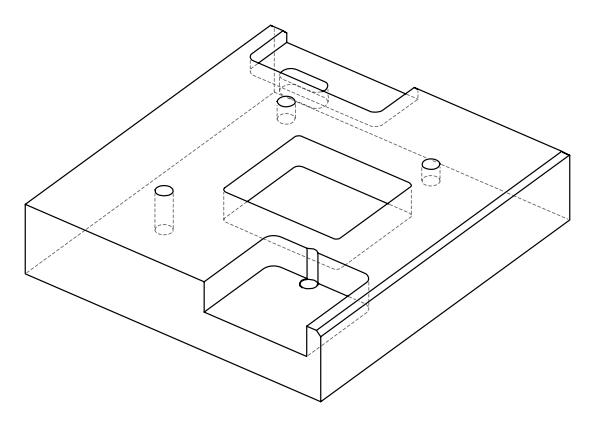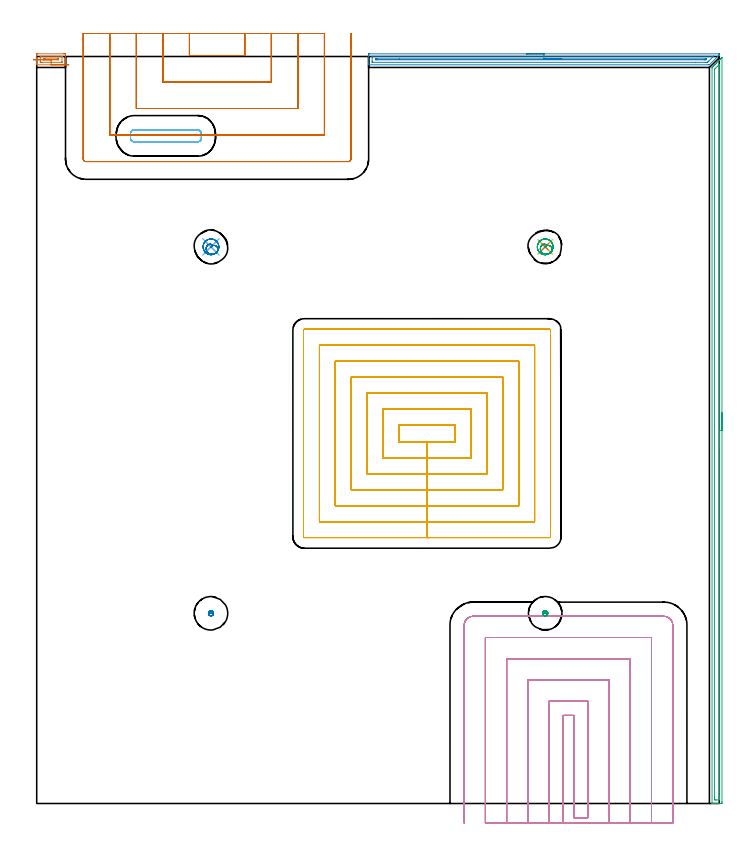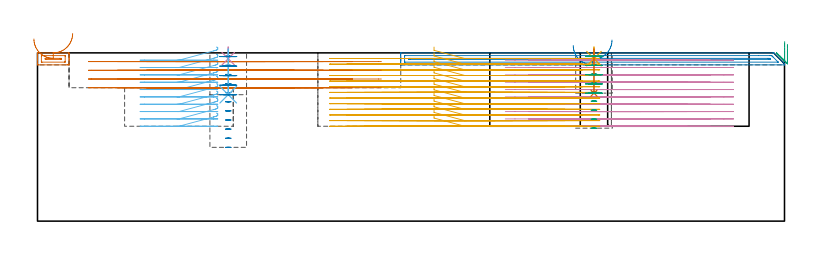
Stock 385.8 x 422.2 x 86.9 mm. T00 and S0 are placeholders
(PLAN: 15 operations, 8 tool changes, 128.7 min)
(1 AREA_MILL | FG_CHAMFER_SURFACE | UGT0205_001 | 0.55 min | 390 mm3)
(2 AREA_MILL_1 | FG_CHAMFER_SURFACE_1 | UGT0205_001 | 4.86 min | 3885 mm3)
(3 AREA_MILL_2 | FG_CHAMFER_SURFACE_2 | UGT0205_001 | 6.9 min | 6554 mm3)
(4 MILL_OPEN_POCKET | POCKET_OPEN | NXT0201_012 | Follow Part, ap 4, ae 75% | 39.89 min | 574800 mm3)
(5 MILL_RECTANGULAR_POCKET | POCKET_RECTANGULAR_STRAIGHT | NXT0201_011 | Follow Part, ap 3, ae 75% | 57.02 min | 743919 mm3)
(6 MILL_RECTANGULAR_POCKET_1 | POCKET_RECTANGULAR_STRAIGHT_1 | NXT0201_012 | Follow Part, ap 4, ae 75% | 2.9 min | 45200 mm3)
(7 MILL_SLOT | SLOT_PARTIAL_RECTANGULAR | UGT0201_094 | Follow Part, ap 5, ae 75% | 13.2 min | 191437 mm3)
(8 MILL_BLIND_HOLE_FROM_SOLID_MATERIAL | STEP1POCKET | NXT0201_012 | Spiral | 0.61 min | 13703 mm3)
(9 MILL_BLIND_HOLE_FROM_SOLID_MATERIAL_1 | STEP1POCKET_1 | NXT0201_012 | Spiral | 0.5 min | 1399 mm3)
(10 SPOT_DRILL | STEP1POCKET_2 | NXT0321_9005460120000 | 0.05 min | 170 mm3)
(11 SPOT_DRILL_1 | STEP1POCKET_3 | NXT0321_9005460120000 | 0.05 min | 170 mm3)
(12 DRILL_BLIND_HOLE_INTO_CENTER | STEP1POCKET_2 | NXT0301_128 | 0.1 min | 2156 mm3)
(13 DRILL_BLIND_HOLE_INTO_CENTER_1 | STEP1POCKET_3 | NXT0301_128 | 0.09 min | 2018 mm3)
(14 MILL_ROUGH_BLIND_HOLE_CONTOUR | STEP1POCKET_2 | NXT0201_010 | Spiral | 1 min | 3790 mm3)
(15 MILL_ROUGH_BLIND_HOLE_CONTOUR_1 | STEP1POCKET_3 | NXT0201_010 | Spiral | 1 min | 3640 mm3)
(TOOL UGT0205_001 | Chamfer Mill 20 x 3 x 45 deg. | D20 FL50 Z2)
(TOOL NXT0201_012 | ENDMILL 16mm [2P460-1600-NA 1630] | D16 FL38 Z6)
(TOOL NXT0201_011 | ENDMILL 12mm [2P460-1200-NA 1630] | D12 FL38 Z6)
(TOOL UGT0201_094 | End mill 20 mm | D20 FL38 Z4)
(TOOL NXT0321_9005460120000 | NC Spot Drill, 142deg, 12mm, Carbide, Uncoated | D12 PA142 FL30 Z2)
(TOOL NXT0301_128 | Carbide Drill 12mm [861.1-1200-036A1-GP GC34] | D12 PA150 FL37.4 Z2)
(TOOL NXT0201_010 | ENDMILL 10mm [2P460-1000-NA 1630] | D10 FL30 Z6)
(OP 1 AREA_MILL)
G17 G21 G94 G90
T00 M6
G54
G17 G0 G90 X18.15 Y417.5 S1061 M3
G43 Z96.9 H0
G94 G1 X18.112 Z96.028 F250.
X17.998 Z95.163
X17.809 Z94.312
X17.547 Z93.48
X17.213 Z92.674
X16.81 Z91.9
X16.342 Z91.164
X15.81 Z90.472
X15.221 Z89.829
X14.578 Z89.239
X13.886 Z88.708
X13.15 Z88.24
X12.376 Z87.837
X11.57 Z87.503
X10.738 Z87.241
X9.886 Z87.052
X9.022 Z86.938
X8.15 Z86.9
X0.134
X0.01 Y417.506 Z86.892
X0. Y417.775 Z86.624
Y418.487 Z85.912
Y419.186 Z85.213
Y419.718 Z84.678
Y419.984 Z84.412
Y420.6 Z83.797
Y420.866 Z83.531
Y421.482 Z82.913
Y422.937 Z81.458
X0.003 Y423.245 Z81.151
X0.009 Y423.691 Z80.705
X0.126 Y423.694 Z80.703
X0.58 Y423.7 Z80.7
X15.261
X15.72 Y423.699 Z80.701
X16.174 Y423.694 Z80.703
X16.291 Y423.691 Z80.705
X16.3 Y423.245 Z81.151
Y421.482 Z82.913
Y420.866 Z83.531
Y420.6 Z83.797
Y419.984 Z84.412
Y419.718 Z84.678
Y419.186 Z85.213
Y418.487 Z85.912
Y417.955 Z86.444
X16.299 Y417.773 Z86.625
X16.29 Y417.506 Z86.893
X16.165 Y417.5 Z86.9
X8.15
Y418.914 Z85.486
X3.252
X2.361 Y418.915 Z85.485
X2.281 Y418.916 Z85.484
X2.01 Y418.925 Z85.475
X2.005 Y419.008 Z85.392
X2.001 Y419.193 Z85.207
Y421.838 Z82.562
X2.01 Y422.196 Z82.204
X2.015 Y422.279 Z82.121
X2.057 Y422.282 Z82.118
X2.158 Y422.285 Z82.115
X2.361 Y422.286 Z82.114
X13.939 Y422.285 Z82.115
X14.019 Y422.284 Z82.116
X14.29 Y422.275 Z82.125
X14.295 Y422.192 Z82.208
X14.299 Y422.007 Z82.393
Y419.362 Z85.038
X14.29 Y419.004 Z85.396
X14.285 Y418.921 Z85.479
X14.243 Y418.918 Z85.482
X14.142 Y418.915 Z85.485
X13.939 Y418.914 Z85.486
X8.15
Y420.328 Z84.072
X4.142 Y420.329 Z84.071
X4.051 Y420.331 Z84.069
X4.02 Y420.334 Z84.066
X4.01 Y420.336 Z84.064
X4.007 Y420.366 Z84.034
X4.003 Y420.459 Z83.941
X4.002 Y420.6 Z83.8
X4.004 Y420.736 Z83.664
X4.015 Y420.865 Z83.535
X4.142 Y420.866 Z83.534
X4.759 Y420.871 Z83.529
X11.884
X12.158
X12.249 Y420.869 Z83.531
X12.28 Y420.866 Z83.534
X12.29 Y420.864 Z83.536
X12.293 Y420.834 Z83.566
X12.297 Y420.741 Z83.659
X12.298 Y420.6 Z83.8
X12.296 Y420.464 Z83.936
X12.285 Y420.335 Z84.065
X12.158 Y420.334 Z84.066
X11.54 Y420.329 Z84.071
X8.15 Y420.328 Z84.072
X7.278 Z84.11
X6.414 Z84.223
X5.562 Z84.412
X4.73 Z84.675
X3.924 Z85.008
X3.15 Z85.411
X2.414 Z85.88
X1.722 Z86.411
X1.079 Z87.
X0.49 Z87.644
X-0.042 Z88.336
X-0.51 Z89.072
X-0.913 Z89.845
X-1.247 Z90.651
X-1.509 Z91.483
X-1.698 Z92.335
X-1.812 Z93.2
X-1.85 Z94.072
G0 Z96.9
M5
M2
(OP 2 AREA_MILL_1)
G17 G21 G94 G90
T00 M6
G54
G17 G0 G90 X276.7 Y423.7 S1061 M3
G43 Z96.9 H0
Z90.7
G94 G1 X276.738 Z89.828 F250.
X276.852 Z88.964
X277.041 Z88.112
X277.303 Z87.28
X277.637 Z86.474
X278.04 Z85.7
X278.508 Z84.964
X279.04 Z84.272
X279.629 Z83.629
X280.272 Z83.04
X280.964 Z82.508
X281.7 Z82.04
X282.474 Z81.637
X283.28 Z81.303
X284.112 Z81.041
X284.963 Z80.852
X285.828 Z80.738
X286.7 Z80.7
X385.654
X385.726 Y423.697 Z80.703
X385.79 Y423.693 Z80.706
X385.8 Y423.26 Z81.14
Y423.241 Z81.159
X385.79 Y423.102 Z81.297
X385.507 Y422.808 Z81.592
X385.065 Y422.363 Z82.033
X380.277 Y417.577 Z86.822
X380.202 Y417.506 Z86.892
X379.859 Y417.5 Z86.9
X187.746
X187.61 Y417.506 Z86.893
X187.6 Y417.798 Z86.601
Y418.259 Z86.14
Y418.837 Z85.558
Y420.889 Z83.508
Y421.482 Z82.913
Y422.067 Z82.328
Y422.363 Z82.032
Y422.949 Z81.447
X187.603 Y423.245 Z81.151
X187.609 Y423.691 Z80.705
X187.737 Y423.695 Z80.702
X188.192 Y423.7 Z80.7
X286.7
Y422.286 Z82.114
X382.365 Y422.285 Z82.115
X382.534 Y422.284 Z82.116
Y422.283 Z82.117
X379.859 Y419.609 Z84.791
X379.47 Y419.221 Z85.179
X379.3 Y419.055 Z85.345
X379.164 Y418.926 Z85.474
X378.968 Y418.917 Z85.483
X378.888 Y418.915 Z85.485
X378.076 Y418.914 Z85.486
X372.391
X189.771 Y418.915 Z85.485
X189.67 Y418.918 Z85.482
X189.624 Y418.921 Z85.479
X189.61 Y418.931 Z85.469
X189.606 Y418.977 Z85.423
X189.6 Y419.348 Z85.052
Y421.852 Z82.548
X189.606 Y422.223 Z82.177
X189.61 Y422.269 Z82.131
X189.624 Y422.279 Z82.121
X189.67 Y422.283 Z82.117
X189.771 Y422.285 Z82.115
X286.7 Y422.286 Z82.114
Y420.872 Z83.528
X377.802 Y420.871 Z83.529
X378.076
X378.351 Y420.868 Z83.532
X378.533 Y420.864 Z83.536
X378.648 Y420.859 Z83.541
X378.556 Y420.762 Z83.638
X378.398 Y420.6 Z83.8
X378.238 Y420.44 Z83.96
X378.181 Y420.387 Z84.013
X378.136 Y420.347 Z84.053
X378.076 Y420.336 Z84.064
X377.458 Y420.33 Z84.07
X377.185 Y420.329 Z84.071
X192.649
X192.031 Y420.33 Z84.07
X191.758 Y420.333 Z84.067
X191.668 Y420.335 Z84.065
X191.61 Y420.346 Z84.054
X191.607 Y420.444 Z83.956
X191.605 Y420.6 Z83.8
X191.609 Y420.748 Z83.652
X191.629 Y420.865 Z83.535
X191.758 Y420.866 Z83.534
X192.376 Y420.871 Z83.529
X204.945 Y420.872 Z83.528
X286.7
X287.572 Z83.566
X288.436 Z83.68
X289.288 Z83.869
X290.12 Z84.132
X290.926 Z84.465
X291.7 Z84.868
X292.436 Z85.337
X293.128 Z85.868
X293.771 Z86.457
X294.36 Z87.101
X294.891 Z87.793
X295.36 Z88.528
X295.763 Z89.302
X296.097 Z90.108
X296.359 Z90.94
X296.548 Z91.792
X296.662 Z92.657
X296.7 Z93.528
G0 Z96.9
M5
M2
(OP 3 AREA_MILL_2)
G17 G21 G94 G90
T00 M6
G54
G17 G0 G90 X387.3 Y220.8 S1061 M3
G43 Z96.9 H0
Z91.3
G94 G1 Y220.762 Z90.428 F250.
Y220.648 Z89.564
Y220.459 Z88.712
Y220.197 Z87.88
Y219.863 Z87.074
Y219.46 Z86.3
Y218.991 Z85.564
Y218.46 Z84.872
Y217.871 Z84.229
Y217.228 Z83.64
Y216.536 Z83.108
Y215.8 Z82.64
Y215.026 Z82.237
Y214.22 Z81.903
Y213.388 Z81.641
Y212.536 Z81.452
Y211.672 Z81.338
Y210.8 Z81.3
Y0.949
X387.299 Y0.632 Z81.301
X387.293 Y0.061 Z81.304
X387.291 Y0.008 Z81.305
X386.726 Y0. Z81.871
X384.945 Z83.65
X383.532 Z85.064
X383.165 Z85.431
X382.43 Z86.17
X382.174 Z86.426
X381.751 Y0.008 Z86.841
X381.703 Y0.01 Z86.888
X381.7 Y0.185 Z86.9
Y415.602
X381.706 Y416.002 Z86.892
X381.8 Y416.101 Z86.797
X382.274 Y416.576 Z86.322
X382.504 Y416.804 Z86.096
X383.165 Y417.466 Z85.432
X383.382 Y417.682 Z85.218
X384.055 Y418.357 Z84.541
X384.26 Y418.56 Z84.34
X384.283 Y418.583 Z84.317
X384.945 Y419.247 Z83.651
X385.011 Y419.311 Z83.588
X385.177 Y419.478 Z83.422
X385.242 Y419.543 Z83.355
X385.306 Y419.606 Z83.293
X385.475 Y419.776 Z83.124
X385.539 Y419.84 Z83.058
X385.601 Y419.902 Z82.998
X385.773 Y420.074 Z82.826
X385.835 Y420.137 Z82.761
X385.897 Y420.197 Z82.702
X386.072 Y420.372 Z82.527
X386.132 Y420.434 Z82.464
X386.192 Y420.493 Z82.407
X386.37 Y420.67 Z82.229
X386.429 Y420.73 Z82.168
X386.488 Y420.788 Z82.111
X386.668 Y420.968 Z81.931
X386.726 Y421.027 Z81.871
X386.895 Y421.195 Z81.705
X386.966 Y421.266 Z81.634
X387.171 Y421.472 Z81.427
X387.268 Y421.564 Z81.33
X387.293 Y421.583 Z81.303
X387.299 Y421.564 Z81.299
X387.3 Y421.353 Z81.3
Y210.8
X385.886 Z82.714
Y3.264
X385.882 Y2.42 Z82.718
X385.879 Y2.376 Z82.721
X385.835 Y2.01 Z82.765
X385.361 Y2.002 Z83.239
X384.055 Y2.001 Z84.545
X383.58 Y2.003 Z85.02
X383.165 Y2.01 Z85.435
X383.121 Y2.42 Z85.479
X383.118 Y2.468 Z85.482
X383.114 Y3.315 Z85.486
Y3.365
Y414.758
X383.116 Y414.809 Z85.484
X383.12 Y414.91 Z85.48
X383.123 Y414.962 Z85.477
X383.134 Y414.976 Z85.466
X383.165 Y415.012 Z85.435
X383.458 Y415.308 Z85.142
X383.752 Y415.602 Z84.848
X384.945 Y416.796 Z83.655
X385.541 Y417.391 Z83.059
X385.689 Y417.537 Z82.911
X385.835 Y417.678 Z82.765
X385.877 Y417.716 Z82.723
X385.883 Y417.543 Z82.717
X385.885 Y417.441 Z82.715
X385.886 Y210.8 Z82.714
Y209.928 Z82.752
Y209.063 Z82.866
Y208.212 Z83.055
Y207.38 Z83.317
Y206.574 Z83.651
Y205.8 Z84.054
Y205.064 Z84.523
Y204.372 Z85.054
Y203.729 Z85.643
Y203.14 Z86.286
Y202.608 Z86.978
Y202.14 Z87.714
Y201.737 Z88.488
Y201.403 Z89.294
Y201.141 Z90.126
Y200.952 Z90.978
Y200.838 Z91.843
Y200.8 Z92.714
G0 Z96.9
M5
M2
(OP 4 MILL_OPEN_POCKET)
G17 G21 G94 G90
T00 M6
G54
G17 G0 G90 X297.6 Y-11. S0 M3
G43 Z96.9 H1
Z83.11
G94 G1 Y-8. F250.
Y49.8 F500.
X303.5
Y-8.
X311.5
Y57.8
X289.6
Y-8.
Y-11. F250.
X323.5
Y-8.
Y69.8 F500.
X277.6
Y-8.
Y-11. F250.
X335.5
Y-8.
Y81.8 F500.
X265.6
Y-8.
Y-11. F250.
X347.5
Y-8.
Y93.8 F500.
X253.6
Y-8.
Y-11. F250.
X359.5
Y-8.
Y100.8 F500.
G3 X354.5 Y105.8 R5.
G1 X246.6
G3 X241.6 Y100.8 R5.
G1 Y-8.
Y-11. F250.
G0 X297.6 Z79.32
G1 Y-8.
Y49.8 F500.
X303.5
Y-8.
X311.5
Y57.8
X289.6
Y-8.
Y-11. F250.
X323.5
Y-8.
Y69.8 F500.
X277.6
Y-8.
Y-11. F250.
X335.5
Y-8.
Y81.8 F500.
X265.6
Y-8.
Y-11. F250.
X347.5
Y-8.
Y93.8 F500.
X253.6
Y-8.
Y-11. F250.
X359.5
Y-8.
Y100.8 F500.
G3 X354.5 Y105.8 R5.
G1 X246.6
G3 X241.6 Y100.8 R5.
G1 Y-8.
Y-11. F250.
G0 X297.6 Z75.53
G1 Y-8.
Y49.8 F500.
X303.5
Y-8.
X311.5
Y57.8
X289.6
Y-8.
Y-11. F250.
X323.5
Y-8.
Y69.8 F500.
X277.6
Y-8.
Y-11. F250.
X335.5
Y-8.
Y81.8 F500.
X265.6
Y-8.
Y-11. F250.
X347.5
Y-8.
Y93.8 F500.
X253.6
Y-8.
Y-11. F250.
X359.5
Y-8.
Y100.8 F500.
G3 X354.5 Y105.8 R5.
G1 X246.6
G3 X241.6 Y100.8 R5.
G1 Y-8.
Y-11. F250.
G0 X297.6 Z71.74
G1 Y-8.
Y49.8 F500.
X303.5
Y-8.
X311.5
Y57.8
X289.6
Y-8.
Y-11. F250.
X323.5
Y-8.
Y69.8 F500.
X277.6
Y-8.
Y-11. F250.
X335.5
Y-8.
Y81.8 F500.
X265.6
Y-8.
Y-11. F250.
X347.5
Y-8.
Y93.8 F500.
X253.6
Y-8.
Y-11. F250.
X359.5
Y-8.
Y100.8 F500.
G3 X354.5 Y105.8 R5.
G1 X246.6
G3 X241.6 Y100.8 R5.
G1 Y-8.
Y-11. F250.
G0 X297.6 Z67.95
G1 Y-8.
Y49.8 F500.
X303.5
Y-8.
X311.5
Y57.8
X289.6
Y-8.
Y-11. F250.
X323.5
Y-8.
Y69.8 F500.
X277.6
Y-8.
Y-11. F250.
X335.5
Y-8.
Y81.8 F500.
X265.6
Y-8.
Y-11. F250.
X347.5
Y-8.
Y93.8 F500.
X253.6
Y-8.
Y-11. F250.
X359.5
Y-8.
Y100.8 F500.
G3 X354.5 Y105.8 R5.
G1 X246.6
G3 X241.6 Y100.8 R5.
G1 Y-8.
Y-11. F250.
G0 X297.6 Z64.16
G1 Y-8.
Y49.8 F500.
X303.5
Y-8.
X311.5
Y57.8
X289.6
Y-8.
Y-11. F250.
X323.5
Y-8.
Y69.8 F500.
X277.6
Y-8.
Y-11. F250.
X335.5
Y-8.
Y81.8 F500.
X265.6
Y-8.
Y-11. F250.
X347.5
Y-8.
Y93.8 F500.
X253.6
Y-8.
Y-11. F250.
X359.5
Y-8.
Y100.8 F500.
G3 X354.5 Y105.8 R5.
G1 X246.6
G3 X241.6 Y100.8 R5.
G1 Y-8.
Y-11. F250.
G0 X297.6 Z60.37
G1 Y-8.
Y49.8 F500.
X303.5
Y-8.
X311.5
Y57.8
X289.6
Y-8.
Y-11. F250.
X323.5
Y-8.
Y69.8 F500.
X277.6
Y-8.
Y-11. F250.
X335.5
Y-8.
Y81.8 F500.
X265.6
Y-8.
Y-11. F250.
X347.5
Y-8.
Y93.8 F500.
X253.6
Y-8.
Y-11. F250.
X359.5
Y-8.
Y100.8 F500.
G3 X354.5 Y105.8 R5.
G1 X246.6
G3 X241.6 Y100.8 R5.
G1 Y-8.
Y-11. F250.
G0 X297.6 Z56.58
G1 Y-8.
Y49.8 F500.
X303.5
Y-8.
X311.5
Y57.8
X289.6
Y-8.
Y-11. F250.
X323.5
Y-8.
Y69.8 F500.
X277.6
Y-8.
Y-11. F250.
X335.5
Y-8.
Y81.8 F500.
X265.6
Y-8.
Y-11. F250.
X347.5
Y-8.
Y93.8 F500.
X253.6
Y-8.
Y-11. F250.
X359.5
Y-8.
Y100.8 F500.
G3 X354.5 Y105.8 R5.
G1 X246.6
G3 X241.6 Y100.8 R5.
G1 Y-8.
Y-11. F250.
G0 X297.6 Z52.79
G1 Y-8.
Y49.8 F500.
X303.5
Y-8.
X311.5
Y57.8
X289.6
Y-8.
Y-11. F250.
X323.5
Y-8.
Y69.8 F500.
X277.6
Y-8.
Y-11. F250.
X335.5
Y-8.
Y81.8 F500.
X265.6
Y-8.
Y-11. F250.
X347.5
Y-8.
Y93.8 F500.
X253.6
Y-8.
Y-11. F250.
X359.5
Y-8.
Y100.8 F500.
G3 X354.5 Y105.8 R5.
G1 X246.6
G3 X241.6 Y100.8 R5.
G1 Y-8.
Y-11. F250.
G0 X297.6 Z49.
G1 Y-8.
Y49.8 F500.
X303.5
Y-8.
X311.5
Y57.8
X289.6
Y-8.
Y-11. F250.
X323.5
Y-8.
Y69.8 F500.
X277.6
Y-8.
Y-11. F250.
X335.5
Y-8.
Y81.8 F500.
X265.6
Y-8.
Y-11. F250.
X347.5
Y-8.
Y93.8 F500.
X253.6
Y-8.
Y-11. F250.
X359.5
Y-8.
Y100.8 F500.
G3 X354.5 Y105.8 R5.
G1 X246.6
G3 X241.6 Y100.8 R5.
G1 Y-8.
Y-11. F250.
G0 Z96.9
M5
M2
(OP 5 MILL_RECTANGULAR_POCKET)
G17 G21 G94 G90
T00 M6
G54
G17 G0 G90 X204.8 Y210.576 S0 M3
G43 Z96.9 H1
Z89.9
G94 G1 Y204.3 Z88.218 F250.
X220.6 Z83.985
X236.4 F500.
Y214.
X204.8
Y204.3
X220.6
Y195.3
X245.4
Y223.
X195.8
Y195.3
X220.6
Y186.3
X254.4
Y232.
X186.8
Y186.3
X220.6
Y177.3
X263.4
Y241.
X177.8
Y177.3
X220.6
Y168.3
X272.4
Y250.
X168.8
Y168.3
X220.6
Y159.3
X281.4
Y259.
X159.8
Y159.3
X220.6
Y150.3
X289.9
G3 X290.4 Y150.8 R0.5
G1 Y267.5
G3 X289.9 Y268. R0.5
G1 X151.3
G3 X150.8 Y267.5 R0.5
G1 Y150.8
G3 X151.3 Y150.3 R0.5
G1 X220.6
X221.6
G0 X204.8 Y210.576 Z86.985
G1 Y204.3 Z85.303 F250.
X220.6 Z81.069
X236.4 F500.
Y214.
X204.8
Y204.3
X220.6
Y195.3
X245.4
Y223.
X195.8
Y195.3
X220.6
Y186.3
X254.4
Y232.
X186.8
Y186.3
X220.6
Y177.3
X263.4
Y241.
X177.8
Y177.3
X220.6
Y168.3
X272.4
Y250.
X168.8
Y168.3
X220.6
Y159.3
X281.4
Y259.
X159.8
Y159.3
X220.6
Y150.3
X289.9
G3 X290.4 Y150.8 R0.5
G1 Y267.5
G3 X289.9 Y268. R0.5
G1 X151.3
G3 X150.8 Y267.5 R0.5
G1 Y150.8
G3 X151.3 Y150.3 R0.5
G1 X220.6
X221.6
G0 X204.8 Y210.576 Z84.069
G1 Y204.3 Z82.387 F250.
X220.6 Z78.154
X236.4 F500.
Y214.
X204.8
Y204.3
X220.6
Y195.3
X245.4
Y223.
X195.8
Y195.3
X220.6
Y186.3
X254.4
Y232.
X186.8
Y186.3
X220.6
Y177.3
X263.4
Y241.
X177.8
Y177.3
X220.6
Y168.3
X272.4
Y250.
X168.8
Y168.3
X220.6
Y159.3
X281.4
Y259.
X159.8
Y159.3
X220.6
Y150.3
X289.9
G3 X290.4 Y150.8 R0.5
G1 Y267.5
G3 X289.9 Y268. R0.5
G1 X151.3
G3 X150.8 Y267.5 R0.5
G1 Y150.8
G3 X151.3 Y150.3 R0.5
G1 X220.6
X221.6
G0 X204.8 Y210.576 Z81.154
G1 Y204.3 Z79.472 F250.
X220.6 Z75.238
X236.4 F500.
Y214.
X204.8
Y204.3
X220.6
Y195.3
X245.4
Y223.
X195.8
Y195.3
X220.6
Y186.3
X254.4
Y232.
X186.8
Y186.3
X220.6
Y177.3
X263.4
Y241.
X177.8
Y177.3
X220.6
Y168.3
X272.4
Y250.
X168.8
Y168.3
X220.6
Y159.3
X281.4
Y259.
X159.8
Y159.3
X220.6
Y150.3
X289.9
G3 X290.4 Y150.8 R0.5
G1 Y267.5
G3 X289.9 Y268. R0.5
G1 X151.3
G3 X150.8 Y267.5 R0.5
G1 Y150.8
G3 X151.3 Y150.3 R0.5
G1 X220.6
X221.6
G0 X204.8 Y210.576 Z78.238
G1 Y204.3 Z76.557 F250.
X220.6 Z72.323
X236.4 F500.
Y214.
X204.8
Y204.3
X220.6
Y195.3
X245.4
Y223.
X195.8
Y195.3
X220.6
Y186.3
X254.4
Y232.
X186.8
Y186.3
X220.6
Y177.3
X263.4
Y241.
X177.8
Y177.3
X220.6
Y168.3
X272.4
Y250.
X168.8
Y168.3
X220.6
Y159.3
X281.4
Y259.
X159.8
Y159.3
X220.6
Y150.3
X289.9
G3 X290.4 Y150.8 R0.5
G1 Y267.5
G3 X289.9 Y268. R0.5
G1 X151.3
G3 X150.8 Y267.5 R0.5
G1 Y150.8
G3 X151.3 Y150.3 R0.5
G1 X220.6
X221.6
G0 X204.8 Y210.576 Z75.323
G1 Y204.3 Z73.641 F250.
X220.6 Z69.408
X236.4 F500.
Y214.
X204.8
Y204.3
X220.6
Y195.3
X245.4
Y223.
X195.8
Y195.3
X220.6
Y186.3
X254.4
Y232.
X186.8
Y186.3
X220.6
Y177.3
X263.4
Y241.
X177.8
Y177.3
X220.6
Y168.3
X272.4
Y250.
X168.8
Y168.3
X220.6
Y159.3
X281.4
Y259.
X159.8
Y159.3
X220.6
Y150.3
X289.9
G3 X290.4 Y150.8 R0.5
G1 Y267.5
G3 X289.9 Y268. R0.5
G1 X151.3
G3 X150.8 Y267.5 R0.5
G1 Y150.8
G3 X151.3 Y150.3 R0.5
G1 X220.6
X221.6
G0 X204.8 Y210.576 Z72.408
G1 Y204.3 Z70.726 F250.
X220.6 Z66.492
X236.4 F500.
Y214.
X204.8
Y204.3
X220.6
Y195.3
X245.4
Y223.
X195.8
Y195.3
X220.6
Y186.3
X254.4
Y232.
X186.8
Y186.3
X220.6
Y177.3
X263.4
Y241.
X177.8
Y177.3
X220.6
Y168.3
X272.4
Y250.
X168.8
Y168.3
X220.6
Y159.3
X281.4
Y259.
X159.8
Y159.3
X220.6
Y150.3
X289.9
G3 X290.4 Y150.8 R0.5
G1 Y267.5
G3 X289.9 Y268. R0.5
G1 X151.3
G3 X150.8 Y267.5 R0.5
G1 Y150.8
G3 X151.3 Y150.3 R0.5
G1 X220.6
X221.6
G0 X204.8 Y210.576 Z69.492
G1 Y204.3 Z67.81 F250.
X220.6 Z63.577
X236.4 F500.
Y214.
X204.8
Y204.3
X220.6
Y195.3
X245.4
Y223.
X195.8
Y195.3
X220.6
Y186.3
X254.4
Y232.
X186.8
Y186.3
X220.6
Y177.3
X263.4
Y241.
X177.8
Y177.3
X220.6
Y168.3
X272.4
Y250.
X168.8
Y168.3
X220.6
Y159.3
X281.4
Y259.
X159.8
Y159.3
X220.6
Y150.3
X289.9
G3 X290.4 Y150.8 R0.5
G1 Y267.5
G3 X289.9 Y268. R0.5
G1 X151.3
G3 X150.8 Y267.5 R0.5
G1 Y150.8
G3 X151.3 Y150.3 R0.5
G1 X220.6
X221.6
G0 X204.8 Y210.576 Z66.577
G1 Y204.3 Z64.895 F250.
X220.6 Z60.662
X236.4 F500.
Y214.
X204.8
Y204.3
X220.6
Y195.3
X245.4
Y223.
X195.8
Y195.3
X220.6
Y186.3
X254.4
Y232.
X186.8
Y186.3
X220.6
Y177.3
X263.4
Y241.
X177.8
Y177.3
X220.6
Y168.3
X272.4
Y250.
X168.8
Y168.3
X220.6
Y159.3
X281.4
Y259.
X159.8
Y159.3
X220.6
Y150.3
X289.9
G3 X290.4 Y150.8 R0.5
G1 Y267.5
G3 X289.9 Y268. R0.5
G1 X151.3
G3 X150.8 Y267.5 R0.5
G1 Y150.8
G3 X151.3 Y150.3 R0.5
G1 X220.6
X221.6
G0 X204.8 Y210.576 Z63.662
G1 Y204.3 Z61.98 F250.
X220.6 Z57.746
X236.4 F500.
Y214.
X204.8
Y204.3
X220.6
Y195.3
X245.4
Y223.
X195.8
Y195.3
X220.6
Y186.3
X254.4
Y232.
X186.8
Y186.3
X220.6
Y177.3
X263.4
Y241.
X177.8
Y177.3
X220.6
Y168.3
X272.4
Y250.
X168.8
Y168.3
X220.6
Y159.3
X281.4
Y259.
X159.8
Y159.3
X220.6
Y150.3
X289.9
G3 X290.4 Y150.8 R0.5
G1 Y267.5
G3 X289.9 Y268. R0.5
G1 X151.3
G3 X150.8 Y267.5 R0.5
G1 Y150.8
G3 X151.3 Y150.3 R0.5
G1 X220.6
X221.6
G0 X204.8 Y210.576 Z60.746
G1 Y204.3 Z59.064 F250.
X220.6 Z54.831
X236.4 F500.
Y214.
X204.8
Y204.3
X220.6
Y195.3
X245.4
Y223.
X195.8
Y195.3
X220.6
Y186.3
X254.4
Y232.
X186.8
Y186.3
X220.6
Y177.3
X263.4
Y241.
X177.8
Y177.3
X220.6
Y168.3
X272.4
Y250.
X168.8
Y168.3
X220.6
Y159.3
X281.4
Y259.
X159.8
Y159.3
X220.6
Y150.3
X289.9
G3 X290.4 Y150.8 R0.5
G1 Y267.5
G3 X289.9 Y268. R0.5
G1 X151.3
G3 X150.8 Y267.5 R0.5
G1 Y150.8
G3 X151.3 Y150.3 R0.5
G1 X220.6
X221.6
G0 X204.8 Y210.576 Z57.831
G1 Y204.3 Z56.149 F250.
X220.6 Z51.915
X236.4 F500.
Y214.
X204.8
Y204.3
X220.6
Y195.3
X245.4
Y223.
X195.8
Y195.3
X220.6
Y186.3
X254.4
Y232.
X186.8
Y186.3
X220.6
Y177.3
X263.4
Y241.
X177.8
Y177.3
X220.6
Y168.3
X272.4
Y250.
X168.8
Y168.3
X220.6
Y159.3
X281.4
Y259.
X159.8
Y159.3
X220.6
Y150.3
X289.9
G3 X290.4 Y150.8 R0.5
G1 Y267.5
G3 X289.9 Y268. R0.5
G1 X151.3
G3 X150.8 Y267.5 R0.5
G1 Y150.8
G3 X151.3 Y150.3 R0.5
G1 X220.6
X221.6
G0 X204.8 Y210.576 Z54.915
G1 Y204.3 Z53.234 F250.
X220.6 Z49.
X236.4 F500.
Y214.
X204.8
Y204.3
X220.6
Y195.3
X245.4
Y223.
X195.8
Y195.3
X220.6
Y186.3
X254.4
Y232.
X186.8
Y186.3
X220.6
Y177.3
X263.4
Y241.
X177.8
Y177.3
X220.6
Y168.3
X272.4
Y250.
X168.8
Y168.3
X220.6
Y159.3
X281.4
Y259.
X159.8
Y159.3
X220.6
Y150.3
X289.9
G3 X290.4 Y150.8 R0.5
G1 Y267.5
G3 X289.9 Y268. R0.5
G1 X151.3
G3 X150.8 Y267.5 R0.5
G1 Y150.8
G3 X151.3 Y150.3 R0.5
G1 X220.6
X221.6
G0 Z96.9
M5
M2
(OP 6 MILL_RECTANGULAR_POCKET_1)
G17 G21 G94 G90
T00 M6
G54
G17 G0 G90 X92.515 Y374.673 S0 M3
G43 Z96.9 H1
Z89.9
G94 G1 X92.695 Y374.888 Z89.825 F250.
X92.899 Y375.248 Z89.714
X93.036 Y375.639 Z89.603
X93.1 Y376.048 Z89.492
Y378.652 Z88.794
X93.036 Y379.061 Z88.683
X92.899 Y379.452 Z88.572
X92.695 Y379.812 Z88.461
X92.43 Y380.13 Z88.35
X92.112 Y380.395 Z88.24
X91.752 Y380.599 Z88.129
X91.361 Y380.736 Z88.018
X90.952 Y380.8 Z87.907
X73.05 Z83.11
X55.3 F500.
G3 X53. Y378.5 R2.3
G1 Y376.2
G3 X55.3 Y373.9 R2.3
G1 X90.8
G3 X93.1 Y376.2 R2.3
G1 Y378.5
G3 X90.8 Y380.8 R2.3
G1 X73.05
X72.05
G0 X92.515 Y374.673 Z86.11
G1 X92.695 Y374.888 Z86.035 F250.
X92.899 Y375.248 Z85.924
X93.036 Y375.639 Z85.813
X93.1 Y376.048 Z85.702
Y378.652 Z85.004
X93.036 Y379.061 Z84.893
X92.899 Y379.452 Z84.782
X92.695 Y379.812 Z84.671
X92.43 Y380.13 Z84.56
X92.112 Y380.395 Z84.45
X91.752 Y380.599 Z84.339
X91.361 Y380.736 Z84.228
X90.952 Y380.8 Z84.117
X90.8 Z84.076
X73.05 Z79.32
X55.3 F500.
G3 X53. Y378.5 R2.3
G1 Y376.2
G3 X55.3 Y373.9 R2.3
G1 X90.8
G3 X93.1 Y376.2 R2.3
G1 Y378.5
G3 X90.8 Y380.8 R2.3
G1 X73.05
X72.05
G0 X92.515 Y374.673 Z82.32
G1 X92.695 Y374.888 Z82.245 F250.
X92.899 Y375.248 Z82.134
X93.036 Y375.639 Z82.023
X93.1 Y376.048 Z81.912
Y378.652 Z81.214
X93.036 Y379.061 Z81.103
X92.899 Y379.452 Z80.992
X92.695 Y379.812 Z80.881
X92.43 Y380.13 Z80.77
X92.112 Y380.395 Z80.66
X91.752 Y380.599 Z80.549
X91.361 Y380.736 Z80.438
X90.952 Y380.8 Z80.327
X90.8 Z80.286
X73.05 Z75.53
X55.3 F500.
G3 X53. Y378.5 R2.3
G1 Y376.2
G3 X55.3 Y373.9 R2.3
G1 X90.8
G3 X93.1 Y376.2 R2.3
G1 Y378.5
G3 X90.8 Y380.8 R2.3
G1 X73.05
X72.05
G0 X92.515 Y374.673 Z78.53
G1 X92.695 Y374.888 Z78.455 F250.
X92.899 Y375.248 Z78.344
X93.036 Y375.639 Z78.233
X93.1 Y376.048 Z78.122
Y378.652 Z77.424
X93.036 Y379.061 Z77.313
X92.899 Y379.452 Z77.202
X92.695 Y379.812 Z77.091
X92.43 Y380.13 Z76.98
X92.112 Y380.395 Z76.87
X91.752 Y380.599 Z76.759
X91.361 Y380.736 Z76.648
X90.952 Y380.8 Z76.537
X90.8 Z76.496
X73.05 Z71.74
X55.3 F500.
G3 X53. Y378.5 R2.3
G1 Y376.2
G3 X55.3 Y373.9 R2.3
G1 X90.8
G3 X93.1 Y376.2 R2.3
G1 Y378.5
G3 X90.8 Y380.8 R2.3
G1 X73.05
X72.05
G0 X92.515 Y374.673 Z74.74
G1 X92.695 Y374.888 Z74.665 F250.
X92.899 Y375.248 Z74.554
X93.036 Y375.639 Z74.443
X93.1 Y376.048 Z74.332
Y378.652 Z73.634
X93.036 Y379.061 Z73.523
X92.899 Y379.452 Z73.412
X92.695 Y379.812 Z73.301
X92.43 Y380.13 Z73.191
X92.112 Y380.395 Z73.08
X91.752 Y380.599 Z72.969
X91.361 Y380.736 Z72.858
X90.952 Y380.8 Z72.747
X90.8 Z72.706
X73.05 Z67.95
X55.3 F500.
G3 X53. Y378.5 R2.3
G1 Y376.2
G3 X55.3 Y373.9 R2.3
G1 X90.8
G3 X93.1 Y376.2 R2.3
G1 Y378.5
G3 X90.8 Y380.8 R2.3
G1 X73.05
X72.05
G0 X92.515 Y374.673 Z70.95
G1 X92.695 Y374.888 Z70.875 F250.
X92.899 Y375.248 Z70.764
X93.036 Y375.639 Z70.653
X93.1 Y376.048 Z70.542
Y378.652 Z69.844
X93.036 Y379.061 Z69.733
X92.899 Y379.452 Z69.622
X92.695 Y379.812 Z69.511
X92.43 Y380.13 Z69.401
X92.112 Y380.395 Z69.29
X91.752 Y380.599 Z69.179
X91.361 Y380.736 Z69.068
X90.952 Y380.8 Z68.957
X90.8 Z68.916
X73.05 Z64.16
X55.3 F500.
G3 X53. Y378.5 R2.3
G1 Y376.2
G3 X55.3 Y373.9 R2.3
G1 X90.8
G3 X93.1 Y376.2 R2.3
G1 Y378.5
G3 X90.8 Y380.8 R2.3
G1 X73.05
X72.05
G0 X92.515 Y374.673 Z67.16
G1 X92.695 Y374.888 Z67.085 F250.
X92.899 Y375.248 Z66.974
X93.036 Y375.639 Z66.863
X93.1 Y376.048 Z66.752
Y378.652 Z66.054
X93.036 Y379.061 Z65.943
X92.899 Y379.452 Z65.832
X92.695 Y379.812 Z65.721
X92.43 Y380.13 Z65.611
X92.112 Y380.395 Z65.5
X91.752 Y380.599 Z65.389
X91.361 Y380.736 Z65.278
X90.952 Y380.8 Z65.167
X90.8 Z65.126
X73.05 Z60.37
X55.3 F500.
G3 X53. Y378.5 R2.3
G1 Y376.2
G3 X55.3 Y373.9 R2.3
G1 X90.8
G3 X93.1 Y376.2 R2.3
G1 Y378.5
G3 X90.8 Y380.8 R2.3
G1 X73.05
X72.05
G0 X92.515 Y374.673 Z63.37
G1 X92.695 Y374.888 Z63.295 F250.
X92.899 Y375.248 Z63.184
X93.036 Y375.639 Z63.073
X93.1 Y376.048 Z62.962
Y378.652 Z62.264
X93.036 Y379.061 Z62.153
X92.899 Y379.452 Z62.042
X92.695 Y379.812 Z61.931
X92.43 Y380.13 Z61.821
X92.112 Y380.395 Z61.71
X91.752 Y380.599 Z61.599
X91.361 Y380.736 Z61.488
X90.952 Y380.8 Z61.377
X90.8 Z61.336
X73.05 Z56.58
X55.3 F500.
G3 X53. Y378.5 R2.3
G1 Y376.2
G3 X55.3 Y373.9 R2.3
G1 X90.8
G3 X93.1 Y376.2 R2.3
G1 Y378.5
G3 X90.8 Y380.8 R2.3
G1 X73.05
X72.05
G0 X92.515 Y374.673 Z59.58
G1 X92.695 Y374.888 Z59.505 F250.
X92.899 Y375.248 Z59.394
X93.036 Y375.639 Z59.283
X93.1 Y376.048 Z59.172
Y378.652 Z58.474
X93.036 Y379.061 Z58.363
X92.899 Y379.452 Z58.252
X92.695 Y379.812 Z58.141
X92.43 Y380.13 Z58.031
X92.112 Y380.395 Z57.92
X91.752 Y380.599 Z57.809
X91.361 Y380.736 Z57.698
X90.952 Y380.8 Z57.587
X90.8 Z57.546
X73.05 Z52.79
X55.3 F500.
G3 X53. Y378.5 R2.3
G1 Y376.2
G3 X55.3 Y373.9 R2.3
G1 X90.8
G3 X93.1 Y376.2 R2.3
G1 Y378.5
G3 X90.8 Y380.8 R2.3
G1 X73.05
X72.05
G0 X92.515 Y374.673 Z55.79
G1 X92.695 Y374.888 Z55.715 F250.
X92.899 Y375.248 Z55.604
X93.036 Y375.639 Z55.493
X93.1 Y376.048 Z55.382
Y378.652 Z54.684
X93.036 Y379.061 Z54.573
X92.899 Y379.452 Z54.462
X92.695 Y379.812 Z54.351
X92.43 Y380.13 Z54.241
X92.112 Y380.395 Z54.13
X91.752 Y380.599 Z54.019
X91.361 Y380.736 Z53.908
X90.952 Y380.8 Z53.797
X90.8 Z53.756
X73.05 Z49.
X55.3 F500.
G3 X53. Y378.5 R2.3
G1 Y376.2
G3 X55.3 Y373.9 R2.3
G1 X90.8
G3 X93.1 Y376.2 R2.3
G1 Y378.5
G3 X90.8 Y380.8 R2.3
G1 X73.05
X72.05
G0 Z96.9
M5
M2
(OP 7 MILL_SLOT)
G17 G21 G94 G90
T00 M6
G54
G17 G0 G90 X86.3 Y435.2 S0 M3
G43 Z96.9 H0
Z82.4
G94 G1 Y432.2 F250.
Y422.8 F500.
X117.6
Y432.2
Y435.2 F250.
X71.3
Y432.2
Y407.8 F500.
X132.6
Y432.2
Y435.2 F250.
X56.3
Y432.2
Y392.8 F500.
X147.6
Y432.2
Y435.2 F250.
X41.3
Y432.2
Y377.8 F500.
X54.999
X57.999 F250.
X88.103 F500.
X91.103 F250.
X162.6 F500.
Y432.2
Y435.2 F250.
X26.3
Y432.2
Y364.3 F500.
G3 X27.8 Y362.8 R1.5
G1 X176.1
G3 X177.6 Y364.3 R1.5
G1 Y432.2
Y435.2 F250.
G0 X86.3 Z77.9
G1 Y432.2
Y422.8 F500.
X117.6
Y432.2
Y435.2 F250.
X71.3
Y432.2
Y407.8 F500.
X132.6
Y432.2
Y435.2 F250.
X56.3
Y432.2
Y392.8 F500.
X147.6
Y432.2
Y435.2 F250.
X41.3
Y432.2
Y377.8 F500.
X54.999
X57.999 F250.
X88.103 F500.
X91.103 F250.
X162.6 F500.
Y432.2
Y435.2 F250.
X26.3
Y432.2
Y364.3 F500.
G3 X27.8 Y362.8 R1.5
G1 X176.1
G3 X177.6 Y364.3 R1.5
G1 Y432.2
Y435.2 F250.
G0 X86.3 Z73.4
G1 Y432.2
Y422.8 F500.
X117.6
Y432.2
Y435.2 F250.
X71.3
Y432.2
Y407.8 F500.
X132.6
Y432.2
Y435.2 F250.
X56.3
Y432.2
Y392.8 F500.
X147.6
Y432.2
Y435.2 F250.
X41.3
Y432.2
Y377.8 F500.
X54.999
X57.999 F250.
X88.103 F500.
X91.103 F250.
X162.6 F500.
Y432.2
Y435.2 F250.
X26.3
Y432.2
Y364.3 F500.
G3 X27.8 Y362.8 R1.5
G1 X176.1
G3 X177.6 Y364.3 R1.5
G1 Y432.2
Y435.2 F250.
G0 X86.3 Z68.9
G1 Y432.2
Y422.8 F500.
X117.6
Y432.2
Y435.2 F250.
X71.3
Y432.2
Y407.8 F500.
X132.6
Y432.2
Y435.2 F250.
X56.3
Y432.2
Y392.8 F500.
X147.6
Y432.2
Y435.2 F250.
X41.3
Y432.2
Y377.8 F500.
X54.999
X57.999 F250.
X88.103 F500.
X91.103 F250.
X162.6 F500.
Y432.2
Y435.2 F250.
X26.3
Y432.2
Y364.3 F500.
G3 X27.8 Y362.8 R1.5
G1 X176.1
G3 X177.6 Y364.3 R1.5
G1 Y432.2
Y435.2 F250.
G0 Z96.9
M5
M2
(OP 8 MILL_BLIND_HOLE_FROM_SOLID_MATERIAL)
G17 G21 G94 G90
T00 M6
G54
G17 G0 G90 X98.5 Y107.5 S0 M3
G43 Z96.9 H1
Z85.191
G94 G3 X99.225 Y108.225 R0.725 F250.
X98.5 Y108.95 R0.725
X97.05 Y107.5 R1.45
X98.5 Y108.95 R-1.45
X97.775 Y108.225 R0.725
X98.5 Y107.5 R0.725
G0 Z80.482
G3 X99.225 Y108.225 R0.725
X98.5 Y108.95 R0.725
X97.05 Y107.5 R1.45
X98.5 Y108.95 R-1.45
X97.775 Y108.225 R0.725
X98.5 Y107.5 R0.725
G0 Z75.773
G3 X99.225 Y108.225 R0.725
X98.5 Y108.95 R0.725
X97.05 Y107.5 R1.45
X98.5 Y108.95 R-1.45
X97.775 Y108.225 R0.725
X98.5 Y107.5 R0.725
G0 Z71.064
G3 X99.225 Y108.225 R0.725
X98.5 Y108.95 R0.725
X97.05 Y107.5 R1.45
X98.5 Y108.95 R-1.45
X97.775 Y108.225 R0.725
X98.5 Y107.5 R0.725
G0 Z66.355
G3 X99.225 Y108.225 R0.725
X98.5 Y108.95 R0.725
X97.05 Y107.5 R1.45
X98.5 Y108.95 R-1.45
X97.775 Y108.225 R0.725
X98.5 Y107.5 R0.725
G0 Z61.645
G3 X99.225 Y108.225 R0.725
X98.5 Y108.95 R0.725
X97.05 Y107.5 R1.45
X98.5 Y108.95 R-1.45
X97.775 Y108.225 R0.725
X98.5 Y107.5 R0.725
G0 Z56.936
G3 X99.225 Y108.225 R0.725
X98.5 Y108.95 R0.725
X97.05 Y107.5 R1.45
X98.5 Y108.95 R-1.45
X97.775 Y108.225 R0.725
X98.5 Y107.5 R0.725
G0 Z52.227
G3 X99.225 Y108.225 R0.725
X98.5 Y108.95 R0.725
X97.05 Y107.5 R1.45
X98.5 Y108.95 R-1.45
X97.775 Y108.225 R0.725
X98.5 Y107.5 R0.725
G0 Z47.518
G3 X99.225 Y108.225 R0.725
X98.5 Y108.95 R0.725
X97.05 Y107.5 R1.45
X98.5 Y108.95 R-1.45
X97.775 Y108.225 R0.725
X98.5 Y107.5 R0.725
G0 Z42.809
G3 X99.225 Y108.225 R0.725
X98.5 Y108.95 R0.725
X97.05 Y107.5 R1.45
X98.5 Y108.95 R-1.45
X97.775 Y108.225 R0.725
X98.5 Y107.5 R0.725
G0 Z38.1
G3 X99.225 Y108.225 R0.725
X98.5 Y108.95 R0.725
X97.05 Y107.5 R1.45
X98.5 Y108.95 R-1.45
X97.775 Y108.225 R0.725
X98.5 Y107.5 R0.725
G0 Z96.9
M5
M2
(OP 9 MILL_BLIND_HOLE_FROM_SOLID_MATERIAL_1)
G17 G21 G94 G90
T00 M6
G54
G17 G0 G90 X287.4 Y107.5 S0 M3
G43 Z96.9 H1
Z85.244
G94 G3 X288.125 Y108.225 R0.725 F250.
X287.4 Y108.95 R0.725
X285.95 Y107.5 R1.45
X287.4 Y108.95 R-1.45
X286.675 Y108.225 R0.725
X287.4 Y107.5 R0.725
G0 Z80.589
G3 X288.125 Y108.225 R0.725
X287.4 Y108.95 R0.725
X285.95 Y107.5 R1.45
X287.4 Y108.95 R-1.45
X286.675 Y108.225 R0.725
X287.4 Y107.5 R0.725
G0 Z75.933
G3 X288.125 Y108.225 R0.725
X287.4 Y108.95 R0.725
X285.95 Y107.5 R1.45
X287.4 Y108.95 R-1.45
X286.675 Y108.225 R0.725
X287.4 Y107.5 R0.725
G0 Z71.278
G3 X288.125 Y108.225 R0.725
X287.4 Y108.95 R0.725
X285.95 Y107.5 R1.45
X287.4 Y108.95 R-1.45
X286.675 Y108.225 R0.725
X287.4 Y107.5 R0.725
G0 Z66.622
G3 X288.125 Y108.225 R0.725
X287.4 Y108.95 R0.725
X285.95 Y107.5 R1.45
X287.4 Y108.95 R-1.45
X286.675 Y108.225 R0.725
X287.4 Y107.5 R0.725
G0 Z61.967
G3 X288.125 Y108.225 R0.725
X287.4 Y108.95 R0.725
X285.95 Y107.5 R1.45
X287.4 Y108.95 R-1.45
X286.675 Y108.225 R0.725
X287.4 Y107.5 R0.725
G0 Z57.311
G3 X288.125 Y108.225 R0.725
X287.4 Y108.95 R0.725
X285.95 Y107.5 R1.45
X287.4 Y108.95 R-1.45
X286.675 Y108.225 R0.725
X287.4 Y107.5 R0.725
G0 Z52.656
G3 X288.125 Y108.225 R0.725
X287.4 Y108.95 R0.725
X285.95 Y107.5 R1.45
X287.4 Y108.95 R-1.45
X286.675 Y108.225 R0.725
X287.4 Y107.5 R0.725
G0 Z48.
G3 X288.125 Y108.225 R0.725
X287.4 Y108.95 R0.725
X285.95 Y107.5 R1.45
X287.4 Y108.95 R-1.45
X286.675 Y108.225 R0.725
X287.4 Y107.5 R0.725
G0 Z96.9
M5
M2
(OP 10 SPOT_DRILL)
G17 G21 G94 G90
T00 M6
G54
G17 G0 G90 X98.5 Y314.6 S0 M3
G43 Z96.9 H0
G94 G81 G98 Z83.9 F250. R89.9
G80
M5
M2
(OP 11 SPOT_DRILL_1)
G17 G21 G94 G90
T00 M6
G54
G17 G0 G90 X287.4 Y314.6 S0 M3
G43 Z96.9 H0
G94 G81 G98 Z83.9 F250. R89.9
G80
M5
M2
(OP 12 DRILL_BLIND_HOLE_INTO_CENTER)
G17 G21 G94 G90
T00 M6
G54
G17 G0 G90 X98.5 Y314.6 S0 M3
G43 Z96.9 H1
G94 G81 G98 Z65.3 F250. R88.9
G80
M5
M2
(OP 13 DRILL_BLIND_HOLE_INTO_CENTER_1)
G17 G21 G94 G90
T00 M6
G54
G17 G0 G90 X287.4 Y314.6 S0 M3
G43 Z96.9 H1
G94 G81 G98 Z66.1 F250. R88.9
G80
M5
M2
(OP 14 MILL_ROUGH_BLIND_HOLE_CONTOUR)
G17 G21 G94 G90
T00 M6
G54
G17 G0 G90 X98.5 Y314.6 S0 M3
G43 Z96.9 H1
Z84.98
G94 G3 X98.744 Y315.996 R0.719 F250.
X96.407 Y315.354 R2.104
X97.073 Y311.022 R2.939
X101.929 Y311.763 R3.691
X101.337 Y318.029 R4.45
X101.929 Y311.763 R-4.45
X101.633 Y314.896 R2.225
X98.5 Y314.6 R2.225
G0 Z80.06
G3 X98.744 Y315.996 R0.719
X96.407 Y315.354 R2.104
X97.073 Y311.022 R2.939
X101.929 Y311.763 R3.691
X101.337 Y318.029 R4.45
X101.929 Y311.763 R-4.45
X101.633 Y314.896 R2.225
X98.5 Y314.6 R2.225
G0 Z75.14
G3 X98.744 Y315.996 R0.719
X96.407 Y315.354 R2.104
X97.073 Y311.022 R2.939
X101.929 Y311.763 R3.691
X101.337 Y318.029 R4.45
X101.929 Y311.763 R-4.45
X101.633 Y314.896 R2.225
X98.5 Y314.6 R2.225
G0 Z70.22
G3 X98.744 Y315.996 R0.719
X96.407 Y315.354 R2.104
X97.073 Y311.022 R2.939
X101.929 Y311.763 R3.691
X101.337 Y318.029 R4.45
X101.929 Y311.763 R-4.45
X101.633 Y314.896 R2.225
X98.5 Y314.6 R2.225
G0 Z65.3
G3 X98.744 Y315.996 R0.719
X96.407 Y315.354 R2.104
X97.073 Y311.022 R2.939
X101.929 Y311.763 R3.691
X101.337 Y318.029 R4.45
X101.929 Y311.763 R-4.45
X101.633 Y314.896 R2.225
X98.5 Y314.6 R2.225
G0 Z96.9
M5
M2
(OP 15 MILL_ROUGH_BLIND_HOLE_CONTOUR_1)
G17 G21 G94 G90
T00 M6
G54
G17 G0 G90 X287.4 Y314.6 S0 M3
G43 Z96.9 H1
Z85.14
G94 G3 X287.644 Y315.996 R0.719 F250.
X285.307 Y315.354 R2.104
X285.973 Y311.022 R2.939
X290.829 Y311.763 R3.691
X290.237 Y318.029 R4.45
X290.829 Y311.763 R-4.45
X290.533 Y314.896 R2.225
X287.4 Y314.6 R2.225
G0 Z80.38
G3 X287.644 Y315.996 R0.719
X285.307 Y315.354 R2.104
X285.973 Y311.022 R2.939
X290.829 Y311.763 R3.691
X290.237 Y318.029 R4.45
X290.829 Y311.763 R-4.45
X290.533 Y314.896 R2.225
X287.4 Y314.6 R2.225
G0 Z75.62
G3 X287.644 Y315.996 R0.719
X285.307 Y315.354 R2.104
X285.973 Y311.022 R2.939
X290.829 Y311.763 R3.691
X290.237 Y318.029 R4.45
X290.829 Y311.763 R-4.45
X290.533 Y314.896 R2.225
X287.4 Y314.6 R2.225
G0 Z70.86
G3 X287.644 Y315.996 R0.719
X285.307 Y315.354 R2.104
X285.973 Y311.022 R2.939
X290.829 Y311.763 R3.691
X290.237 Y318.029 R4.45
X290.829 Y311.763 R-4.45
X290.533 Y314.896 R2.225
X287.4 Y314.6 R2.225
G0 Z66.1
G3 X287.644 Y315.996 R0.719
X285.307 Y315.354 R2.104
X285.973 Y311.022 R2.939
X290.829 Y311.763 R3.691
X290.237 Y318.029 R4.45
X290.829 Y311.763 R-4.45
X290.533 Y314.896 R2.225
X287.4 Y314.6 R2.225
G0 Z96.9
M5
M2
